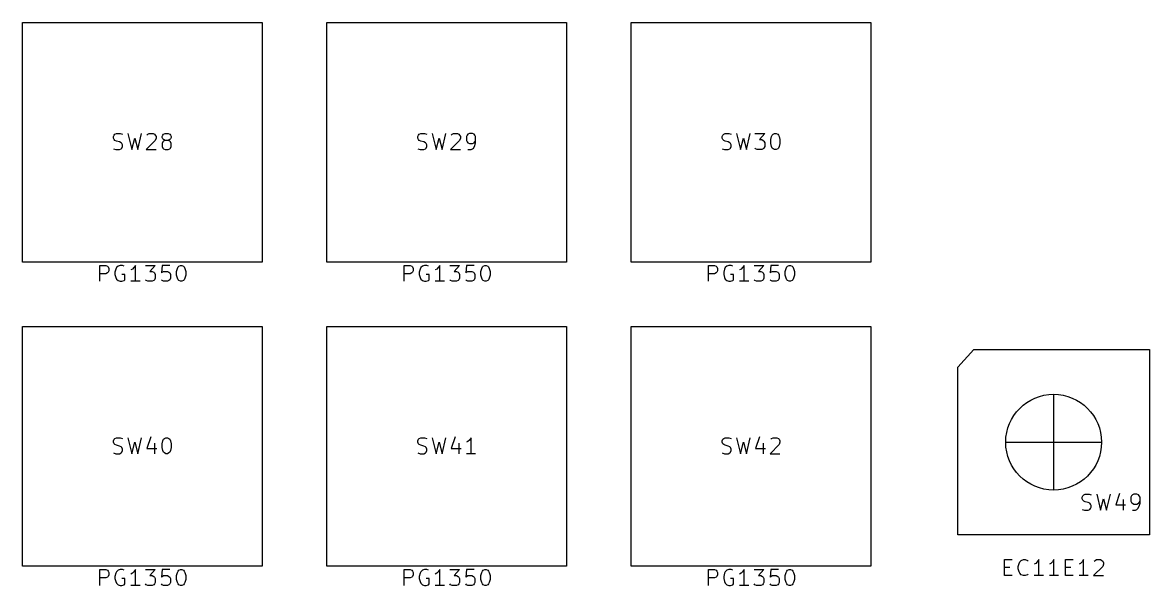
# Model space of a CAD drawing. Extents: x 0.85 to 10.44, y -3.74 to -0.75.
# Drawn here: x 3.102 to 5.879, y -3.743 to -2.355 of the extents above; entities that cross this region are included whole.
import ezdxf

# ---------------------------------------------------------------- set-up
doc = ezdxf.new("R2010")
doc.units = 0
doc.header["$MEASUREMENT"] = 0
doc.layers.add('BLACK', color=7, linetype='CONTINUOUS')

msp = doc.modelspace()

# ---------------------------------------------------------------- linework, layer by layer
at = {"layer": 'BLACK', "linetype": 'CONTINUOUS'}
for p, q in [((3.1016, -2.3551), (3.6921, -2.3551)), ((3.1016, -2.9457), (3.1016, -2.3551)), ((3.6921, -2.3551), (3.6921, -2.9457)), ((3.8516, -2.3551), (4.4421, -2.3551)), ((3.8516, -2.9457), (3.8516, -2.3551)), ((4.4421, -2.3551), (4.4421, -2.9457)), ((4.6016, -2.3551), (5.1921, -2.3551)), ((4.6016, -2.9457), (4.6016, -2.3551)), ((5.1921, -2.3551), (5.1921, -2.9457)), ((3.3256, -2.6364), (3.3275, -2.6327)), ((3.3256, -2.6402), (3.3256, -2.6364)), ((3.3275, -2.6327), (3.3294, -2.6308)), ((3.3294, -2.6308), (3.3331, -2.6289)), ((3.3331, -2.6289), (3.3425, -2.6289)), ((3.3425, -2.6289), (3.3481, -2.6308)), ((3.3612, -2.6289), (3.3706, -2.6683)), ((3.3856, -2.6683), (3.395, -2.6289)), ((3.4081, -2.6327), (3.41, -2.6308)), ((3.41, -2.6308), (3.4137, -2.6289)), ((3.4137, -2.6289), (3.4231, -2.6289)), ((3.4231, -2.6289), (3.4268, -2.6308)), ((3.4268, -2.6308), (3.4287, -2.6327)), ((3.4287, -2.6327), (3.4306, -2.6364)), ((3.4306, -2.6364), (3.4306, -2.6402)), ((3.4456, -2.6364), (3.4475, -2.6327)), ((3.4456, -2.6383), (3.4456, -2.6364)), ((3.4475, -2.6327), (3.4493, -2.6308)), ((3.4493, -2.6308), (3.4531, -2.6289)), ((3.4531, -2.6289), (3.4606, -2.6289)), ((3.4606, -2.6289), (3.4643, -2.6308)), ((3.4643, -2.6308), (3.4662, -2.6327)), ((3.4662, -2.6327), (3.4681, -2.6364)), ((3.4681, -2.6364), (3.4681, -2.6383)), ((4.0756, -2.6364), (4.0775, -2.6327)), ((4.0756, -2.6402), (4.0756, -2.6364)), ((4.0775, -2.6327), (4.0794, -2.6308)), ((4.0794, -2.6308), (4.0831, -2.6289)), ((4.0831, -2.6289), (4.0925, -2.6289)), ((4.0925, -2.6289), (4.0981, -2.6308)), ((4.1112, -2.6289), (4.1206, -2.6683)), ((4.1356, -2.6683), (4.145, -2.6289)), ((4.1581, -2.6327), (4.16, -2.6308)), ((4.16, -2.6308), (4.1637, -2.6289)), ((4.1637, -2.6289), (4.1731, -2.6289)), ((4.1731, -2.6289), (4.1768, -2.6308)), ((4.1768, -2.6308), (4.1787, -2.6327)), ((4.1787, -2.6327), (4.1806, -2.6364)), ((4.1806, -2.6364), (4.1806, -2.6402)), ((4.1975, -2.6327), (4.1956, -2.6364)), ((4.1956, -2.6364), (4.1956, -2.6458)), ((4.1993, -2.6308), (4.1975, -2.6327)), ((4.2031, -2.6289), (4.1993, -2.6308)), ((4.2106, -2.6289), (4.2031, -2.6289)), ((4.2143, -2.6308), (4.2106, -2.6289)), ((4.2162, -2.6327), (4.2143, -2.6308)), ((4.2181, -2.6364), (4.2162, -2.6327)), ((4.2181, -2.6514), (4.2181, -2.6364)), ((4.8256, -2.6364), (4.8275, -2.6327)), ((4.8256, -2.6402), (4.8256, -2.6364)), ((4.8275, -2.6327), (4.8294, -2.6308)), ((4.8294, -2.6308), (4.8331, -2.6289)), ((4.8331, -2.6289), (4.8425, -2.6289)), ((4.8425, -2.6289), (4.8481, -2.6308)), ((4.8612, -2.6289), (4.8706, -2.6683)), ((4.8856, -2.6683), (4.895, -2.6289)), ((4.9062, -2.6289), (4.9306, -2.6289)), ((4.9306, -2.6289), (4.9175, -2.6439)), ((4.9456, -2.6439), (4.9475, -2.6364)), ((4.9475, -2.6364), (4.9493, -2.6327)), ((4.9493, -2.6327), (4.9512, -2.6308)), ((4.9512, -2.6308), (4.955, -2.6289)), ((4.955, -2.6289), (4.9587, -2.6289)), ((4.9587, -2.6289), (4.9625, -2.6308)), ((4.9625, -2.6308), (4.9643, -2.6327)), ((4.9643, -2.6327), (4.9662, -2.6364)), ((4.9662, -2.6364), (4.9681, -2.6439)), ((3.3275, -2.6439), (3.3256, -2.6402)), ((3.3294, -2.6458), (3.3275, -2.6439)), ((3.3331, -2.6477), (3.3294, -2.6458)), ((3.3406, -2.6496), (3.3331, -2.6477)), ((3.3444, -2.6514), (3.3406, -2.6496)), ((3.3462, -2.6533), (3.3444, -2.6514)), ((3.3444, -2.6664), (3.3462, -2.6646)), ((3.3481, -2.6571), (3.3462, -2.6533)), ((3.3462, -2.6646), (3.3481, -2.6608)), ((3.3481, -2.6608), (3.3481, -2.6571)), ((3.3706, -2.6683), (3.3781, -2.6402)), ((3.3781, -2.6402), (3.3856, -2.6683)), ((3.4287, -2.6458), (3.4062, -2.6683)), ((3.4306, -2.6402), (3.4287, -2.6458)), ((3.4475, -2.6421), (3.4456, -2.6383)), ((3.4475, -2.6496), (3.4456, -2.6533)), ((3.4456, -2.6533), (3.4456, -2.6608)), ((3.4456, -2.6608), (3.4475, -2.6646)), ((3.4493, -2.6439), (3.4475, -2.6421)), ((3.4493, -2.6477), (3.4475, -2.6496)), ((3.4475, -2.6646), (3.4493, -2.6664)), ((3.4531, -2.6458), (3.4493, -2.6439)), ((3.4531, -2.6458), (3.4493, -2.6477)), ((3.4606, -2.6458), (3.4531, -2.6458)), ((3.4643, -2.6439), (3.4606, -2.6458)), ((3.4643, -2.6477), (3.4606, -2.6458)), ((3.4662, -2.6421), (3.4643, -2.6439)), ((3.4662, -2.6496), (3.4643, -2.6477)), ((3.4643, -2.6664), (3.4662, -2.6646)), ((3.4681, -2.6383), (3.4662, -2.6421)), ((3.4681, -2.6533), (3.4662, -2.6496)), ((3.4662, -2.6646), (3.4681, -2.6608)), ((3.4681, -2.6608), (3.4681, -2.6533)), ((4.0775, -2.6439), (4.0756, -2.6402)), ((4.0794, -2.6458), (4.0775, -2.6439)), ((4.0831, -2.6477), (4.0794, -2.6458)), ((4.0906, -2.6496), (4.0831, -2.6477)), ((4.0944, -2.6514), (4.0906, -2.6496)), ((4.0962, -2.6533), (4.0944, -2.6514)), ((4.0944, -2.6664), (4.0962, -2.6646)), ((4.0981, -2.6571), (4.0962, -2.6533)), ((4.0962, -2.6646), (4.0981, -2.6608)), ((4.0981, -2.6608), (4.0981, -2.6571)), ((4.1206, -2.6683), (4.1281, -2.6402)), ((4.1281, -2.6402), (4.1356, -2.6683)), ((4.1787, -2.6458), (4.1562, -2.6683)), ((4.1806, -2.6402), (4.1787, -2.6458)), ((4.1956, -2.6458), (4.1975, -2.6496)), ((4.1975, -2.6496), (4.1993, -2.6514)), ((4.1993, -2.6514), (4.2031, -2.6533)), ((4.2031, -2.6533), (4.2106, -2.6533)), ((4.2106, -2.6533), (4.2143, -2.6514)), ((4.2106, -2.6664), (4.2125, -2.6646)), ((4.2125, -2.6646), (4.2162, -2.6589)), ((4.2143, -2.6514), (4.2162, -2.6496)), ((4.2162, -2.6496), (4.2181, -2.6458)), ((4.2162, -2.6589), (4.2181, -2.6514)), ((4.8275, -2.6439), (4.8256, -2.6402)), ((4.8294, -2.6458), (4.8275, -2.6439)), ((4.8331, -2.6477), (4.8294, -2.6458)), ((4.8406, -2.6496), (4.8331, -2.6477)), ((4.8444, -2.6514), (4.8406, -2.6496)), ((4.8462, -2.6533), (4.8444, -2.6514)), ((4.8444, -2.6664), (4.8462, -2.6646)), ((4.8481, -2.6571), (4.8462, -2.6533)), ((4.8462, -2.6646), (4.8481, -2.6608)), ((4.8481, -2.6608), (4.8481, -2.6571)), ((4.8706, -2.6683), (4.8781, -2.6402)), ((4.8781, -2.6402), (4.8856, -2.6683)), ((4.9081, -2.6664), (4.9062, -2.6646)), ((4.9175, -2.6439), (4.9231, -2.6439)), ((4.9231, -2.6439), (4.9268, -2.6458)), ((4.9268, -2.6458), (4.9287, -2.6477)), ((4.9287, -2.6646), (4.9268, -2.6664)), ((4.9287, -2.6477), (4.9306, -2.6514)), ((4.9306, -2.6608), (4.9287, -2.6646)), ((4.9306, -2.6514), (4.9306, -2.6608)), ((4.9456, -2.6533), (4.9456, -2.6439)), ((4.9475, -2.6608), (4.9456, -2.6533)), ((4.9493, -2.6646), (4.9475, -2.6608)), ((4.9512, -2.6664), (4.9493, -2.6646)), ((4.9643, -2.6646), (4.9625, -2.6664)), ((4.9662, -2.6608), (4.9643, -2.6646)), ((4.9681, -2.6533), (4.9662, -2.6608)), ((4.9681, -2.6439), (4.9681, -2.6533)), ((3.3256, -2.6664), (3.3312, -2.6683)), ((3.3312, -2.6683), (3.3406, -2.6683)), ((3.3406, -2.6683), (3.3444, -2.6664)), ((3.4062, -2.6683), (3.4306, -2.6683)), ((3.4493, -2.6664), (3.4531, -2.6683)), ((3.4531, -2.6683), (3.4606, -2.6683)), ((3.4606, -2.6683), (3.4643, -2.6664)), ((4.0756, -2.6664), (4.0812, -2.6683)), ((4.0812, -2.6683), (4.0906, -2.6683)), ((4.0906, -2.6683), (4.0944, -2.6664)), ((4.1562, -2.6683), (4.1806, -2.6683)), ((4.1993, -2.6683), (4.2068, -2.6683)), ((4.2068, -2.6683), (4.2106, -2.6664)), ((4.8256, -2.6664), (4.8312, -2.6683)), ((4.8312, -2.6683), (4.8406, -2.6683)), ((4.8406, -2.6683), (4.8444, -2.6664)), ((4.9118, -2.6683), (4.9081, -2.6664)), ((4.9231, -2.6683), (4.9118, -2.6683)), ((4.9268, -2.6664), (4.9231, -2.6683)), ((4.955, -2.6683), (4.9512, -2.6664)), ((4.9587, -2.6683), (4.955, -2.6683)), ((4.9625, -2.6664), (4.9587, -2.6683)), ((3.6921, -2.9457), (3.1016, -2.9457)), ((3.2919, -2.9933), (3.2919, -2.9539)), ((3.2919, -2.9539), (3.3069, -2.9539)), ((3.3069, -2.9539), (3.3106, -2.9558)), ((3.3106, -2.9558), (3.3125, -2.9577)), ((3.3125, -2.9708), (3.3106, -2.9727)), ((3.3125, -2.9577), (3.3144, -2.9614)), ((3.3144, -2.9671), (3.3125, -2.9708)), ((3.3144, -2.9614), (3.3144, -2.9671)), ((3.3312, -2.9633), (3.3294, -2.9708)), ((3.3294, -2.9708), (3.3294, -2.9764)), ((3.3331, -2.9596), (3.3312, -2.9633)), ((3.3369, -2.9558), (3.3331, -2.9596)), ((3.3425, -2.9539), (3.3369, -2.9558)), ((3.3481, -2.9539), (3.3425, -2.9539)), ((3.3519, -2.9558), (3.3481, -2.9539)), ((3.3725, -2.9633), (3.3687, -2.9652)), ((3.3762, -2.9596), (3.3725, -2.9633)), ((3.38, -2.9539), (3.3762, -2.9596)), ((3.38, -2.9933), (3.38, -2.9539)), ((3.4043, -2.9539), (3.4287, -2.9539)), ((3.4287, -2.9539), (3.4156, -2.9689)), ((3.4156, -2.9689), (3.4212, -2.9689)), ((3.4212, -2.9689), (3.425, -2.9708)), ((3.425, -2.9708), (3.4268, -2.9727)), ((3.4456, -2.9539), (3.4437, -2.9727)), ((3.4437, -2.9727), (3.4456, -2.9708)), ((3.4643, -2.9539), (3.4456, -2.9539)), ((3.4456, -2.9708), (3.4493, -2.9689)), ((3.4493, -2.9689), (3.4587, -2.9689)), ((3.4587, -2.9689), (3.4625, -2.9708)), ((3.4625, -2.9708), (3.4643, -2.9727)), ((3.4812, -2.9689), (3.4831, -2.9614)), ((3.4812, -2.9783), (3.4812, -2.9689)), ((3.4831, -2.9614), (3.485, -2.9577)), ((3.485, -2.9577), (3.4868, -2.9558)), ((3.4868, -2.9558), (3.4906, -2.9539)), ((3.4906, -2.9539), (3.4943, -2.9539)), ((3.4943, -2.9539), (3.4981, -2.9558)), ((3.4981, -2.9558), (3.5, -2.9577)), ((3.5, -2.9577), (3.5018, -2.9614)), ((3.5018, -2.9614), (3.5037, -2.9689)), ((3.5037, -2.9689), (3.5037, -2.9783)), ((4.4421, -2.9457), (3.8516, -2.9457)), ((4.0419, -2.9933), (4.0419, -2.9539)), ((4.0419, -2.9539), (4.0569, -2.9539)), ((4.0569, -2.9539), (4.0606, -2.9558)), ((4.0606, -2.9558), (4.0625, -2.9577)), ((4.0625, -2.9708), (4.0606, -2.9727)), ((4.0625, -2.9577), (4.0644, -2.9614)), ((4.0644, -2.9671), (4.0625, -2.9708)), ((4.0644, -2.9614), (4.0644, -2.9671)), ((4.0812, -2.9633), (4.0794, -2.9708)), ((4.0794, -2.9708), (4.0794, -2.9764)), ((4.0831, -2.9596), (4.0812, -2.9633)), ((4.0869, -2.9558), (4.0831, -2.9596)), ((4.0925, -2.9539), (4.0869, -2.9558)), ((4.0981, -2.9539), (4.0925, -2.9539)), ((4.1019, -2.9558), (4.0981, -2.9539)), ((4.1225, -2.9633), (4.1187, -2.9652)), ((4.1262, -2.9596), (4.1225, -2.9633)), ((4.13, -2.9539), (4.1262, -2.9596)), ((4.13, -2.9933), (4.13, -2.9539)), ((4.1543, -2.9539), (4.1787, -2.9539)), ((4.1787, -2.9539), (4.1656, -2.9689)), ((4.1656, -2.9689), (4.1712, -2.9689)), ((4.1712, -2.9689), (4.175, -2.9708)), ((4.175, -2.9708), (4.1768, -2.9727)), ((4.1956, -2.9539), (4.1937, -2.9727)), ((4.1937, -2.9727), (4.1956, -2.9708)), ((4.2143, -2.9539), (4.1956, -2.9539)), ((4.1956, -2.9708), (4.1993, -2.9689)), ((4.1993, -2.9689), (4.2087, -2.9689)), ((4.2087, -2.9689), (4.2125, -2.9708)), ((4.2125, -2.9708), (4.2143, -2.9727)), ((4.2312, -2.9689), (4.2331, -2.9614)), ((4.2312, -2.9783), (4.2312, -2.9689)), ((4.2331, -2.9614), (4.235, -2.9577)), ((4.235, -2.9577), (4.2368, -2.9558)), ((4.2368, -2.9558), (4.2406, -2.9539)), ((4.2406, -2.9539), (4.2443, -2.9539)), ((4.2443, -2.9539), (4.2481, -2.9558)), ((4.2481, -2.9558), (4.25, -2.9577)), ((4.25, -2.9577), (4.2518, -2.9614)), ((4.2518, -2.9614), (4.2537, -2.9689)), ((4.2537, -2.9689), (4.2537, -2.9783)), ((5.1921, -2.9457), (4.6016, -2.9457)), ((4.7919, -2.9933), (4.7919, -2.9539)), ((4.7919, -2.9539), (4.8069, -2.9539)), ((4.8069, -2.9539), (4.8106, -2.9558)), ((4.8106, -2.9558), (4.8125, -2.9577)), ((4.8125, -2.9708), (4.8106, -2.9727)), ((4.8125, -2.9577), (4.8144, -2.9614)), ((4.8144, -2.9671), (4.8125, -2.9708)), ((4.8144, -2.9614), (4.8144, -2.9671)), ((4.8312, -2.9633), (4.8294, -2.9708)), ((4.8294, -2.9708), (4.8294, -2.9764)), ((4.8331, -2.9596), (4.8312, -2.9633)), ((4.8369, -2.9558), (4.8331, -2.9596)), ((4.8425, -2.9539), (4.8369, -2.9558)), ((4.8481, -2.9539), (4.8425, -2.9539)), ((4.8519, -2.9558), (4.8481, -2.9539)), ((4.8725, -2.9633), (4.8687, -2.9652)), ((4.8762, -2.9596), (4.8725, -2.9633)), ((4.88, -2.9539), (4.8762, -2.9596)), ((4.88, -2.9933), (4.88, -2.9539)), ((4.9043, -2.9539), (4.9287, -2.9539)), ((4.9287, -2.9539), (4.9156, -2.9689)), ((4.9156, -2.9689), (4.9212, -2.9689)), ((4.9212, -2.9689), (4.925, -2.9708)), ((4.925, -2.9708), (4.9268, -2.9727)), ((4.9456, -2.9539), (4.9437, -2.9727)), ((4.9437, -2.9727), (4.9456, -2.9708)), ((4.9643, -2.9539), (4.9456, -2.9539)), ((4.9456, -2.9708), (4.9493, -2.9689)), ((4.9493, -2.9689), (4.9587, -2.9689)), ((4.9587, -2.9689), (4.9625, -2.9708)), ((4.9625, -2.9708), (4.9643, -2.9727)), ((4.9812, -2.9689), (4.9831, -2.9614)), ((4.9812, -2.9783), (4.9812, -2.9689)), ((4.9831, -2.9614), (4.985, -2.9577)), ((4.985, -2.9577), (4.9868, -2.9558)), ((4.9868, -2.9558), (4.9906, -2.9539)), ((4.9906, -2.9539), (4.9943, -2.9539)), ((4.9943, -2.9539), (4.9981, -2.9558)), ((4.9981, -2.9558), (5, -2.9577)), ((5, -2.9577), (5.0018, -2.9614)), ((5.0018, -2.9614), (5.0037, -2.9689)), ((5.0037, -2.9689), (5.0037, -2.9783)), ((3.3069, -2.9746), (3.2919, -2.9746)), ((3.3106, -2.9727), (3.3069, -2.9746)), ((3.3294, -2.9764), (3.3312, -2.9839)), ((3.3312, -2.9839), (3.3331, -2.9877)), ((3.3331, -2.9877), (3.3369, -2.9914)), ((3.3369, -2.9914), (3.3425, -2.9933)), ((3.3425, -2.9933), (3.3462, -2.9933)), ((3.3537, -2.9764), (3.3462, -2.9764)), ((3.3462, -2.9933), (3.3519, -2.9914)), ((3.3519, -2.9914), (3.3537, -2.9896)), ((3.3537, -2.9896), (3.3537, -2.9764)), ((3.3912, -2.9933), (3.3687, -2.9933)), ((3.4062, -2.9914), (3.4043, -2.9896)), ((3.41, -2.9933), (3.4062, -2.9914)), ((3.4212, -2.9933), (3.41, -2.9933)), ((3.425, -2.9914), (3.4212, -2.9933)), ((3.4268, -2.9896), (3.425, -2.9914)), ((3.4268, -2.9727), (3.4287, -2.9764)), ((3.4287, -2.9858), (3.4268, -2.9896)), ((3.4287, -2.9764), (3.4287, -2.9858)), ((3.4456, -2.9914), (3.4437, -2.9896)), ((3.4493, -2.9933), (3.4456, -2.9914)), ((3.4587, -2.9933), (3.4493, -2.9933)), ((3.4625, -2.9914), (3.4587, -2.9933)), ((3.4643, -2.9896), (3.4625, -2.9914)), ((3.4643, -2.9727), (3.4662, -2.9764)), ((3.4662, -2.9858), (3.4643, -2.9896)), ((3.4662, -2.9764), (3.4662, -2.9858)), ((3.4831, -2.9858), (3.4812, -2.9783)), ((3.485, -2.9896), (3.4831, -2.9858)), ((3.4868, -2.9914), (3.485, -2.9896)), ((3.4906, -2.9933), (3.4868, -2.9914)), ((3.4943, -2.9933), (3.4906, -2.9933)), ((3.4981, -2.9914), (3.4943, -2.9933)), ((3.5, -2.9896), (3.4981, -2.9914)), ((3.5018, -2.9858), (3.5, -2.9896)), ((3.5037, -2.9783), (3.5018, -2.9858)), ((4.0569, -2.9746), (4.0419, -2.9746)), ((4.0606, -2.9727), (4.0569, -2.9746)), ((4.0794, -2.9764), (4.0812, -2.9839)), ((4.0812, -2.9839), (4.0831, -2.9877)), ((4.0831, -2.9877), (4.0869, -2.9914)), ((4.0869, -2.9914), (4.0925, -2.9933)), ((4.0925, -2.9933), (4.0962, -2.9933)), ((4.1037, -2.9764), (4.0962, -2.9764)), ((4.0962, -2.9933), (4.1019, -2.9914)), ((4.1019, -2.9914), (4.1037, -2.9896)), ((4.1037, -2.9896), (4.1037, -2.9764)), ((4.1412, -2.9933), (4.1187, -2.9933)), ((4.1562, -2.9914), (4.1543, -2.9896)), ((4.16, -2.9933), (4.1562, -2.9914)), ((4.1712, -2.9933), (4.16, -2.9933)), ((4.175, -2.9914), (4.1712, -2.9933)), ((4.1768, -2.9896), (4.175, -2.9914)), ((4.1768, -2.9727), (4.1787, -2.9764)), ((4.1787, -2.9858), (4.1768, -2.9896)), ((4.1787, -2.9764), (4.1787, -2.9858)), ((4.1956, -2.9914), (4.1937, -2.9896)), ((4.1993, -2.9933), (4.1956, -2.9914)), ((4.2087, -2.9933), (4.1993, -2.9933)), ((4.2125, -2.9914), (4.2087, -2.9933)), ((4.2143, -2.9896), (4.2125, -2.9914)), ((4.2143, -2.9727), (4.2162, -2.9764)), ((4.2162, -2.9858), (4.2143, -2.9896)), ((4.2162, -2.9764), (4.2162, -2.9858)), ((4.2331, -2.9858), (4.2312, -2.9783)), ((4.235, -2.9896), (4.2331, -2.9858)), ((4.2368, -2.9914), (4.235, -2.9896)), ((4.2406, -2.9933), (4.2368, -2.9914)), ((4.2443, -2.9933), (4.2406, -2.9933)), ((4.2481, -2.9914), (4.2443, -2.9933)), ((4.25, -2.9896), (4.2481, -2.9914)), ((4.2518, -2.9858), (4.25, -2.9896)), ((4.2537, -2.9783), (4.2518, -2.9858)), ((4.8069, -2.9746), (4.7919, -2.9746)), ((4.8106, -2.9727), (4.8069, -2.9746)), ((4.8294, -2.9764), (4.8312, -2.9839)), ((4.8312, -2.9839), (4.8331, -2.9877)), ((4.8331, -2.9877), (4.8369, -2.9914)), ((4.8369, -2.9914), (4.8425, -2.9933)), ((4.8425, -2.9933), (4.8462, -2.9933)), ((4.8537, -2.9764), (4.8462, -2.9764)), ((4.8462, -2.9933), (4.8519, -2.9914)), ((4.8519, -2.9914), (4.8537, -2.9896)), ((4.8537, -2.9896), (4.8537, -2.9764)), ((4.8912, -2.9933), (4.8687, -2.9933)), ((4.9062, -2.9914), (4.9043, -2.9896)), ((4.91, -2.9933), (4.9062, -2.9914)), ((4.9212, -2.9933), (4.91, -2.9933)), ((4.925, -2.9914), (4.9212, -2.9933)), ((4.9268, -2.9896), (4.925, -2.9914)), ((4.9268, -2.9727), (4.9287, -2.9764)), ((4.9287, -2.9858), (4.9268, -2.9896)), ((4.9287, -2.9764), (4.9287, -2.9858)), ((4.9456, -2.9914), (4.9437, -2.9896)), ((4.9493, -2.9933), (4.9456, -2.9914)), ((4.9587, -2.9933), (4.9493, -2.9933)), ((4.9625, -2.9914), (4.9587, -2.9933)), ((4.9643, -2.9896), (4.9625, -2.9914)), ((4.9643, -2.9727), (4.9662, -2.9764)), ((4.9662, -2.9858), (4.9643, -2.9896)), ((4.9662, -2.9764), (4.9662, -2.9858)), ((4.9831, -2.9858), (4.9812, -2.9783)), ((4.985, -2.9896), (4.9831, -2.9858)), ((4.9868, -2.9914), (4.985, -2.9896)), ((4.9906, -2.9933), (4.9868, -2.9914)), ((4.9943, -2.9933), (4.9906, -2.9933)), ((4.9981, -2.9914), (4.9943, -2.9933)), ((5, -2.9896), (4.9981, -2.9914)), ((5.0018, -2.9858), (5, -2.9896)), ((5.0037, -2.9783), (5.0018, -2.9858)), ((3.1016, -3.1051), (3.6921, -3.1051)), ((3.1016, -3.6957), (3.1016, -3.1051)), ((3.6921, -3.1051), (3.6921, -3.6957)), ((3.8516, -3.1051), (4.4421, -3.1051)), ((3.8516, -3.6957), (3.8516, -3.1051)), ((4.4421, -3.1051), (4.4421, -3.6957)), ((4.6016, -3.1051), (5.1921, -3.1051)), ((4.6016, -3.6957), (4.6016, -3.1051)), ((5.1921, -3.1051), (5.1921, -3.6957)), ((5.4062, -3.205), (5.4456, -3.1617)), ((5.4456, -3.1617), (5.8787, -3.1617)), ((5.8787, -3.1617), (5.8787, -3.6183)), ((5.4062, -3.6183), (5.4062, -3.205)), ((5.6425, -3.2719), (5.6425, -3.5081)), ((3.3256, -3.3864), (3.3275, -3.3827)), ((3.3256, -3.3902), (3.3256, -3.3864)), ((3.3275, -3.3827), (3.3294, -3.3808)), ((3.3294, -3.3808), (3.3331, -3.3789)), ((3.3331, -3.3789), (3.3425, -3.3789)), ((3.3425, -3.3789), (3.3481, -3.3808)), ((3.3612, -3.3789), (3.3706, -3.4183)), ((3.3856, -3.4183), (3.395, -3.3789)), ((3.4175, -3.3771), (3.4081, -3.4052)), ((3.4456, -3.3939), (3.4475, -3.3864)), ((3.4475, -3.3864), (3.4493, -3.3827)), ((3.4493, -3.3827), (3.4512, -3.3808)), ((3.4512, -3.3808), (3.455, -3.3789)), ((3.455, -3.3789), (3.4587, -3.3789)), ((3.4587, -3.3789), (3.4625, -3.3808)), ((3.4625, -3.3808), (3.4643, -3.3827)), ((3.4643, -3.3827), (3.4662, -3.3864)), ((3.4662, -3.3864), (3.4681, -3.3939)), ((4.0756, -3.3864), (4.0775, -3.3827)), ((4.0756, -3.3902), (4.0756, -3.3864)), ((4.0775, -3.3827), (4.0794, -3.3808)), ((4.0794, -3.3808), (4.0831, -3.3789)), ((4.0831, -3.3789), (4.0925, -3.3789)), ((4.0925, -3.3789), (4.0981, -3.3808)), ((4.1112, -3.3789), (4.1206, -3.4183)), ((4.1356, -3.4183), (4.145, -3.3789)), ((4.1675, -3.3771), (4.1581, -3.4052)), ((4.2031, -3.3846), (4.1993, -3.3883)), ((4.2068, -3.3789), (4.2031, -3.3846)), ((4.2068, -3.4183), (4.2068, -3.3789)), ((4.8256, -3.3864), (4.8275, -3.3827)), ((4.8256, -3.3902), (4.8256, -3.3864)), ((4.8275, -3.3827), (4.8294, -3.3808)), ((4.8294, -3.3808), (4.8331, -3.3789)), ((4.8331, -3.3789), (4.8425, -3.3789)), ((4.8425, -3.3789), (4.8481, -3.3808)), ((4.8612, -3.3789), (4.8706, -3.4183)), ((4.8856, -3.4183), (4.895, -3.3789)), ((4.9175, -3.3771), (4.9081, -3.4052)), ((4.9456, -3.3827), (4.9475, -3.3808)), ((4.9475, -3.3808), (4.9512, -3.3789)), ((4.9512, -3.3789), (4.9606, -3.3789)), ((4.9606, -3.3789), (4.9643, -3.3808)), ((4.9643, -3.3808), (4.9662, -3.3827)), ((4.9662, -3.3827), (4.9681, -3.3864)), ((4.9681, -3.3864), (4.9681, -3.3902)), ((3.3275, -3.3939), (3.3256, -3.3902)), ((3.3294, -3.3958), (3.3275, -3.3939)), ((3.3331, -3.3977), (3.3294, -3.3958)), ((3.3406, -3.3996), (3.3331, -3.3977)), ((3.3444, -3.4014), (3.3406, -3.3996)), ((3.3462, -3.4033), (3.3444, -3.4014)), ((3.3444, -3.4164), (3.3462, -3.4146)), ((3.3481, -3.4071), (3.3462, -3.4033)), ((3.3462, -3.4146), (3.3481, -3.4108)), ((3.3481, -3.4108), (3.3481, -3.4071)), ((3.3706, -3.4183), (3.3781, -3.3902)), ((3.3781, -3.3902), (3.3856, -3.4183)), ((3.4081, -3.4052), (3.4325, -3.4052)), ((3.4268, -3.3921), (3.4268, -3.4183)), ((3.4456, -3.4033), (3.4456, -3.3939)), ((3.4475, -3.4108), (3.4456, -3.4033)), ((3.4493, -3.4146), (3.4475, -3.4108)), ((3.4512, -3.4164), (3.4493, -3.4146)), ((3.4643, -3.4146), (3.4625, -3.4164)), ((3.4662, -3.4108), (3.4643, -3.4146)), ((3.4681, -3.4033), (3.4662, -3.4108)), ((3.4681, -3.3939), (3.4681, -3.4033)), ((4.0775, -3.3939), (4.0756, -3.3902)), ((4.0794, -3.3958), (4.0775, -3.3939)), ((4.0831, -3.3977), (4.0794, -3.3958)), ((4.0906, -3.3996), (4.0831, -3.3977)), ((4.0944, -3.4014), (4.0906, -3.3996)), ((4.0962, -3.4033), (4.0944, -3.4014)), ((4.0944, -3.4164), (4.0962, -3.4146)), ((4.0981, -3.4071), (4.0962, -3.4033)), ((4.0962, -3.4146), (4.0981, -3.4108)), ((4.0981, -3.4108), (4.0981, -3.4071)), ((4.1206, -3.4183), (4.1281, -3.3902)), ((4.1281, -3.3902), (4.1356, -3.4183)), ((4.1581, -3.4052), (4.1825, -3.4052)), ((4.1768, -3.3921), (4.1768, -3.4183)), ((4.1993, -3.3883), (4.1956, -3.3902)), ((4.8275, -3.3939), (4.8256, -3.3902)), ((4.8294, -3.3958), (4.8275, -3.3939)), ((4.8331, -3.3977), (4.8294, -3.3958)), ((4.8406, -3.3996), (4.8331, -3.3977)), ((4.8444, -3.4014), (4.8406, -3.3996)), ((4.8462, -3.4033), (4.8444, -3.4014)), ((4.8444, -3.4164), (4.8462, -3.4146)), ((4.8481, -3.4071), (4.8462, -3.4033)), ((4.8462, -3.4146), (4.8481, -3.4108)), ((4.8481, -3.4108), (4.8481, -3.4071)), ((4.8706, -3.4183), (4.8781, -3.3902)), ((4.8781, -3.3902), (4.8856, -3.4183)), ((4.9081, -3.4052), (4.9325, -3.4052)), ((4.9268, -3.3921), (4.9268, -3.4183)), ((4.9662, -3.3958), (4.9437, -3.4183)), ((4.9681, -3.3902), (4.9662, -3.3958)), ((5.5244, -3.39), (5.7606, -3.39)), ((3.3256, -3.4164), (3.3312, -3.4183)), ((3.3312, -3.4183), (3.3406, -3.4183)), ((3.3406, -3.4183), (3.3444, -3.4164)), ((3.455, -3.4183), (3.4512, -3.4164)), ((3.4587, -3.4183), (3.455, -3.4183)), ((3.4625, -3.4164), (3.4587, -3.4183)), ((4.0756, -3.4164), (4.0812, -3.4183)), ((4.0812, -3.4183), (4.0906, -3.4183)), ((4.0906, -3.4183), (4.0944, -3.4164)), ((4.2181, -3.4183), (4.1956, -3.4183)), ((4.8256, -3.4164), (4.8312, -3.4183)), ((4.8312, -3.4183), (4.8406, -3.4183)), ((4.8406, -3.4183), (4.8444, -3.4164)), ((4.9437, -3.4183), (4.9681, -3.4183)), ((5.713, -3.5256), (5.7148, -3.5219)), ((5.713, -3.5294), (5.713, -3.5256)), ((5.7148, -3.5219), (5.7167, -3.52)), ((5.7167, -3.52), (5.7205, -3.5181)), ((5.7205, -3.5181), (5.7298, -3.5181)), ((5.7298, -3.5181), (5.7354, -3.52)), ((5.7486, -3.5181), (5.7579, -3.5575)), ((5.7729, -3.5575), (5.7823, -3.5181)), ((5.8048, -3.5163), (5.7954, -3.5444)), ((5.8348, -3.5219), (5.8329, -3.5256)), ((5.8329, -3.5256), (5.8329, -3.535)), ((5.8367, -3.52), (5.8348, -3.5219)), ((5.8404, -3.5181), (5.8367, -3.52)), ((5.8479, -3.5181), (5.8404, -3.5181)), ((5.8517, -3.52), (5.8479, -3.5181)), ((5.8536, -3.5219), (5.8517, -3.52)), ((5.8554, -3.5256), (5.8536, -3.5219)), ((5.8554, -3.5406), (5.8554, -3.5256)), ((5.7148, -3.5331), (5.713, -3.5294)), ((5.7167, -3.535), (5.7148, -3.5331)), ((5.7205, -3.5369), (5.7167, -3.535)), ((5.7279, -3.5388), (5.7205, -3.5369)), ((5.7317, -3.5406), (5.7279, -3.5388)), ((5.7336, -3.5425), (5.7317, -3.5406)), ((5.7317, -3.5556), (5.7336, -3.5538)), ((5.7354, -3.5463), (5.7336, -3.5425)), ((5.7336, -3.5538), (5.7354, -3.55)), ((5.7354, -3.55), (5.7354, -3.5463)), ((5.7579, -3.5575), (5.7654, -3.5294)), ((5.7654, -3.5294), (5.7729, -3.5575)), ((5.7954, -3.5444), (5.8198, -3.5444)), ((5.8142, -3.5313), (5.8142, -3.5575)), ((5.8329, -3.535), (5.8348, -3.5388)), ((5.8348, -3.5388), (5.8367, -3.5406)), ((5.8367, -3.5406), (5.8404, -3.5425)), ((5.8404, -3.5425), (5.8479, -3.5425)), ((5.8479, -3.5425), (5.8517, -3.5406)), ((5.8479, -3.5556), (5.8498, -3.5538)), ((5.8498, -3.5538), (5.8536, -3.5481)), ((5.8517, -3.5406), (5.8536, -3.5388)), ((5.8536, -3.5388), (5.8554, -3.535)), ((5.8536, -3.5481), (5.8554, -3.5406)), ((5.713, -3.5556), (5.7186, -3.5575)), ((5.7186, -3.5575), (5.7279, -3.5575)), ((5.7279, -3.5575), (5.7317, -3.5556)), ((5.8367, -3.5575), (5.8442, -3.5575)), ((5.8442, -3.5575), (5.8479, -3.5556)), ((5.8787, -3.6183), (5.4062, -3.6183)), ((5.5215, -3.7189), (5.5215, -3.6796)), ((5.5215, -3.6796), (5.5403, -3.6796)), ((5.5553, -3.6964), (5.5572, -3.6889)), ((5.5572, -3.6889), (5.559, -3.6852)), ((5.559, -3.6852), (5.5628, -3.6814)), ((5.5628, -3.6814), (5.5684, -3.6796)), ((5.5684, -3.6796), (5.5722, -3.6796)), ((5.5722, -3.6796), (5.5778, -3.6814)), ((5.5778, -3.6814), (5.5797, -3.6833)), ((5.5984, -3.6889), (5.5947, -3.6908)), ((5.6022, -3.6852), (5.5984, -3.6889)), ((5.6059, -3.6796), (5.6022, -3.6852)), ((5.6059, -3.7189), (5.6059, -3.6796)), ((5.6359, -3.6889), (5.6321, -3.6908)), ((5.6396, -3.6852), (5.6359, -3.6889)), ((5.6434, -3.6796), (5.6396, -3.6852)), ((5.6434, -3.7189), (5.6434, -3.6796)), ((5.6715, -3.7189), (5.6715, -3.6796)), ((5.6715, -3.6796), (5.6903, -3.6796)), ((5.709, -3.6889), (5.7053, -3.6908)), ((5.7128, -3.6852), (5.709, -3.6889)), ((5.7165, -3.6796), (5.7128, -3.6852)), ((5.7165, -3.7189), (5.7165, -3.6796)), ((5.7428, -3.6833), (5.7446, -3.6814)), ((5.7446, -3.6814), (5.7484, -3.6796)), ((5.7484, -3.6796), (5.7578, -3.6796)), ((5.7578, -3.6796), (5.7615, -3.6814)), ((5.7615, -3.6814), (5.7634, -3.6833)), ((5.7634, -3.6833), (5.7653, -3.6871)), ((5.7653, -3.6908), (5.7634, -3.6964)), ((5.7653, -3.6871), (5.7653, -3.6908)), ((3.6921, -3.6957), (3.1016, -3.6957)), ((3.2919, -3.7433), (3.2919, -3.7039)), ((3.2919, -3.7039), (3.3069, -3.7039)), ((3.3069, -3.7039), (3.3106, -3.7058)), ((3.3106, -3.7058), (3.3125, -3.7077)), ((3.3125, -3.7208), (3.3106, -3.7227)), ((3.3125, -3.7077), (3.3144, -3.7114)), ((3.3144, -3.7171), (3.3125, -3.7208)), ((3.3144, -3.7114), (3.3144, -3.7171)), ((3.3312, -3.7133), (3.3294, -3.7208)), ((3.3294, -3.7208), (3.3294, -3.7264)), ((3.3331, -3.7096), (3.3312, -3.7133)), ((3.3369, -3.7058), (3.3331, -3.7096)), ((3.3425, -3.7039), (3.3369, -3.7058)), ((3.3481, -3.7039), (3.3425, -3.7039)), ((3.3519, -3.7058), (3.3481, -3.7039)), ((3.3725, -3.7133), (3.3687, -3.7152)), ((3.3762, -3.7096), (3.3725, -3.7133)), ((3.38, -3.7039), (3.3762, -3.7096)), ((3.38, -3.7433), (3.38, -3.7039)), ((3.4043, -3.7039), (3.4287, -3.7039)), ((3.4287, -3.7039), (3.4156, -3.7189)), ((3.4156, -3.7189), (3.4212, -3.7189)), ((3.4212, -3.7189), (3.425, -3.7208)), ((3.425, -3.7208), (3.4268, -3.7227)), ((3.4456, -3.7039), (3.4437, -3.7227)), ((3.4437, -3.7227), (3.4456, -3.7208)), ((3.4643, -3.7039), (3.4456, -3.7039)), ((3.4456, -3.7208), (3.4493, -3.7189)), ((3.4493, -3.7189), (3.4587, -3.7189)), ((3.4587, -3.7189), (3.4625, -3.7208)), ((3.4625, -3.7208), (3.4643, -3.7227)), ((3.4812, -3.7189), (3.4831, -3.7114)), ((3.4812, -3.7283), (3.4812, -3.7189)), ((3.4831, -3.7114), (3.485, -3.7077)), ((3.485, -3.7077), (3.4868, -3.7058)), ((3.4868, -3.7058), (3.4906, -3.7039)), ((3.4906, -3.7039), (3.4943, -3.7039)), ((3.4943, -3.7039), (3.4981, -3.7058)), ((3.4981, -3.7058), (3.5, -3.7077)), ((3.5, -3.7077), (3.5018, -3.7114)), ((3.5018, -3.7114), (3.5037, -3.7189)), ((3.5037, -3.7189), (3.5037, -3.7283)), ((4.4421, -3.6957), (3.8516, -3.6957)), ((4.0419, -3.7433), (4.0419, -3.7039)), ((4.0419, -3.7039), (4.0569, -3.7039)), ((4.0569, -3.7039), (4.0606, -3.7058)), ((4.0606, -3.7058), (4.0625, -3.7077)), ((4.0625, -3.7208), (4.0606, -3.7227)), ((4.0625, -3.7077), (4.0644, -3.7114)), ((4.0644, -3.7171), (4.0625, -3.7208)), ((4.0644, -3.7114), (4.0644, -3.7171)), ((4.0812, -3.7133), (4.0794, -3.7208)), ((4.0794, -3.7208), (4.0794, -3.7264)), ((4.0831, -3.7096), (4.0812, -3.7133)), ((4.0869, -3.7058), (4.0831, -3.7096)), ((4.0925, -3.7039), (4.0869, -3.7058)), ((4.0981, -3.7039), (4.0925, -3.7039)), ((4.1019, -3.7058), (4.0981, -3.7039)), ((4.1225, -3.7133), (4.1187, -3.7152)), ((4.1262, -3.7096), (4.1225, -3.7133)), ((4.13, -3.7039), (4.1262, -3.7096)), ((4.13, -3.7433), (4.13, -3.7039)), ((4.1543, -3.7039), (4.1787, -3.7039)), ((4.1787, -3.7039), (4.1656, -3.7189)), ((4.1656, -3.7189), (4.1712, -3.7189)), ((4.1712, -3.7189), (4.175, -3.7208)), ((4.175, -3.7208), (4.1768, -3.7227)), ((4.1956, -3.7039), (4.1937, -3.7227)), ((4.1937, -3.7227), (4.1956, -3.7208)), ((4.2143, -3.7039), (4.1956, -3.7039)), ((4.1956, -3.7208), (4.1993, -3.7189)), ((4.1993, -3.7189), (4.2087, -3.7189)), ((4.2087, -3.7189), (4.2125, -3.7208)), ((4.2125, -3.7208), (4.2143, -3.7227)), ((4.2312, -3.7189), (4.2331, -3.7114)), ((4.2312, -3.7283), (4.2312, -3.7189)), ((4.2331, -3.7114), (4.235, -3.7077)), ((4.235, -3.7077), (4.2368, -3.7058)), ((4.2368, -3.7058), (4.2406, -3.7039)), ((4.2406, -3.7039), (4.2443, -3.7039)), ((4.2443, -3.7039), (4.2481, -3.7058)), ((4.2481, -3.7058), (4.25, -3.7077)), ((4.25, -3.7077), (4.2518, -3.7114)), ((4.2518, -3.7114), (4.2537, -3.7189)), ((4.2537, -3.7189), (4.2537, -3.7283)), ((5.1921, -3.6957), (4.6016, -3.6957)), ((4.7919, -3.7433), (4.7919, -3.7039)), ((4.7919, -3.7039), (4.8069, -3.7039)), ((4.8069, -3.7039), (4.8106, -3.7058)), ((4.8106, -3.7058), (4.8125, -3.7077)), ((4.8125, -3.7208), (4.8106, -3.7227)), ((4.8125, -3.7077), (4.8144, -3.7114)), ((4.8144, -3.7171), (4.8125, -3.7208)), ((4.8144, -3.7114), (4.8144, -3.7171)), ((4.8312, -3.7133), (4.8294, -3.7208)), ((4.8294, -3.7208), (4.8294, -3.7264)), ((4.8331, -3.7096), (4.8312, -3.7133)), ((4.8369, -3.7058), (4.8331, -3.7096)), ((4.8425, -3.7039), (4.8369, -3.7058)), ((4.8481, -3.7039), (4.8425, -3.7039)), ((4.8519, -3.7058), (4.8481, -3.7039)), ((4.8725, -3.7133), (4.8687, -3.7152)), ((4.8762, -3.7096), (4.8725, -3.7133)), ((4.88, -3.7039), (4.8762, -3.7096)), ((4.88, -3.7433), (4.88, -3.7039)), ((4.9043, -3.7039), (4.9287, -3.7039)), ((4.9287, -3.7039), (4.9156, -3.7189)), ((4.9156, -3.7189), (4.9212, -3.7189)), ((4.9212, -3.7189), (4.925, -3.7208)), ((4.925, -3.7208), (4.9268, -3.7227)), ((4.9456, -3.7039), (4.9437, -3.7227)), ((4.9437, -3.7227), (4.9456, -3.7208)), ((4.9643, -3.7039), (4.9456, -3.7039)), ((4.9456, -3.7208), (4.9493, -3.7189)), ((4.9493, -3.7189), (4.9587, -3.7189)), ((4.9587, -3.7189), (4.9625, -3.7208)), ((4.9625, -3.7208), (4.9643, -3.7227)), ((4.9812, -3.7189), (4.9831, -3.7114)), ((4.9812, -3.7283), (4.9812, -3.7189)), ((4.9831, -3.7114), (4.985, -3.7077)), ((4.985, -3.7077), (4.9868, -3.7058)), ((4.9868, -3.7058), (4.9906, -3.7039)), ((4.9906, -3.7039), (4.9943, -3.7039)), ((4.9943, -3.7039), (4.9981, -3.7058)), ((4.9981, -3.7058), (5, -3.7077)), ((5, -3.7077), (5.0018, -3.7114)), ((5.0018, -3.7114), (5.0037, -3.7189)), ((5.0037, -3.7189), (5.0037, -3.7283)), ((5.5215, -3.6983), (5.5347, -3.6983)), ((5.5403, -3.7189), (5.5215, -3.7189)), ((5.5553, -3.7021), (5.5553, -3.6964)), ((5.5572, -3.7096), (5.5553, -3.7021)), ((5.559, -3.7133), (5.5572, -3.7096)), ((5.5628, -3.7171), (5.559, -3.7133)), ((5.5684, -3.7189), (5.5628, -3.7171)), ((5.5722, -3.7189), (5.5684, -3.7189)), ((5.5778, -3.7171), (5.5722, -3.7189)), ((5.5797, -3.7152), (5.5778, -3.7171)), ((5.6172, -3.7189), (5.5947, -3.7189)), ((5.6546, -3.7189), (5.6321, -3.7189)), ((5.6715, -3.6983), (5.6846, -3.6983)), ((5.6903, -3.7189), (5.6715, -3.7189)), ((5.7278, -3.7189), (5.7053, -3.7189)), ((5.7634, -3.6964), (5.7409, -3.7189)), ((5.7409, -3.7189), (5.7653, -3.7189)), ((3.3069, -3.7246), (3.2919, -3.7246)), ((3.3106, -3.7227), (3.3069, -3.7246)), ((3.3294, -3.7264), (3.3312, -3.7339)), ((3.3312, -3.7339), (3.3331, -3.7377)), ((3.3331, -3.7377), (3.3369, -3.7414)), ((3.3369, -3.7414), (3.3425, -3.7433)), ((3.3425, -3.7433), (3.3462, -3.7433)), ((3.3537, -3.7264), (3.3462, -3.7264)), ((3.3462, -3.7433), (3.3519, -3.7414)), ((3.3519, -3.7414), (3.3537, -3.7396)), ((3.3537, -3.7396), (3.3537, -3.7264)), ((3.3912, -3.7433), (3.3687, -3.7433)), ((3.4062, -3.7414), (3.4043, -3.7396)), ((3.41, -3.7433), (3.4062, -3.7414)), ((3.4212, -3.7433), (3.41, -3.7433)), ((3.425, -3.7414), (3.4212, -3.7433)), ((3.4268, -3.7396), (3.425, -3.7414)), ((3.4268, -3.7227), (3.4287, -3.7264)), ((3.4287, -3.7358), (3.4268, -3.7396)), ((3.4287, -3.7264), (3.4287, -3.7358)), ((3.4456, -3.7414), (3.4437, -3.7396)), ((3.4493, -3.7433), (3.4456, -3.7414)), ((3.4587, -3.7433), (3.4493, -3.7433)), ((3.4625, -3.7414), (3.4587, -3.7433)), ((3.4643, -3.7396), (3.4625, -3.7414)), ((3.4643, -3.7227), (3.4662, -3.7264)), ((3.4662, -3.7358), (3.4643, -3.7396)), ((3.4662, -3.7264), (3.4662, -3.7358)), ((3.4831, -3.7358), (3.4812, -3.7283)), ((3.485, -3.7396), (3.4831, -3.7358)), ((3.4868, -3.7414), (3.485, -3.7396)), ((3.4906, -3.7433), (3.4868, -3.7414)), ((3.4943, -3.7433), (3.4906, -3.7433)), ((3.4981, -3.7414), (3.4943, -3.7433)), ((3.5, -3.7396), (3.4981, -3.7414)), ((3.5018, -3.7358), (3.5, -3.7396)), ((3.5037, -3.7283), (3.5018, -3.7358)), ((4.0569, -3.7246), (4.0419, -3.7246)), ((4.0606, -3.7227), (4.0569, -3.7246)), ((4.0794, -3.7264), (4.0812, -3.7339)), ((4.0812, -3.7339), (4.0831, -3.7377)), ((4.0831, -3.7377), (4.0869, -3.7414)), ((4.0869, -3.7414), (4.0925, -3.7433)), ((4.0925, -3.7433), (4.0962, -3.7433)), ((4.1037, -3.7264), (4.0962, -3.7264)), ((4.0962, -3.7433), (4.1019, -3.7414)), ((4.1019, -3.7414), (4.1037, -3.7396)), ((4.1037, -3.7396), (4.1037, -3.7264)), ((4.1412, -3.7433), (4.1187, -3.7433)), ((4.1562, -3.7414), (4.1543, -3.7396)), ((4.16, -3.7433), (4.1562, -3.7414)), ((4.1712, -3.7433), (4.16, -3.7433)), ((4.175, -3.7414), (4.1712, -3.7433)), ((4.1768, -3.7396), (4.175, -3.7414)), ((4.1768, -3.7227), (4.1787, -3.7264)), ((4.1787, -3.7358), (4.1768, -3.7396)), ((4.1787, -3.7264), (4.1787, -3.7358)), ((4.1956, -3.7414), (4.1937, -3.7396)), ((4.1993, -3.7433), (4.1956, -3.7414)), ((4.2087, -3.7433), (4.1993, -3.7433)), ((4.2125, -3.7414), (4.2087, -3.7433)), ((4.2143, -3.7396), (4.2125, -3.7414)), ((4.2143, -3.7227), (4.2162, -3.7264)), ((4.2162, -3.7358), (4.2143, -3.7396)), ((4.2162, -3.7264), (4.2162, -3.7358)), ((4.2331, -3.7358), (4.2312, -3.7283)), ((4.235, -3.7396), (4.2331, -3.7358)), ((4.2368, -3.7414), (4.235, -3.7396)), ((4.2406, -3.7433), (4.2368, -3.7414)), ((4.2443, -3.7433), (4.2406, -3.7433)), ((4.2481, -3.7414), (4.2443, -3.7433)), ((4.25, -3.7396), (4.2481, -3.7414)), ((4.2518, -3.7358), (4.25, -3.7396)), ((4.2537, -3.7283), (4.2518, -3.7358)), ((4.8069, -3.7246), (4.7919, -3.7246)), ((4.8106, -3.7227), (4.8069, -3.7246)), ((4.8294, -3.7264), (4.8312, -3.7339)), ((4.8312, -3.7339), (4.8331, -3.7377)), ((4.8331, -3.7377), (4.8369, -3.7414)), ((4.8369, -3.7414), (4.8425, -3.7433)), ((4.8425, -3.7433), (4.8462, -3.7433)), ((4.8537, -3.7264), (4.8462, -3.7264)), ((4.8462, -3.7433), (4.8519, -3.7414)), ((4.8519, -3.7414), (4.8537, -3.7396)), ((4.8537, -3.7396), (4.8537, -3.7264)), ((4.8912, -3.7433), (4.8687, -3.7433)), ((4.9062, -3.7414), (4.9043, -3.7396)), ((4.91, -3.7433), (4.9062, -3.7414)), ((4.9212, -3.7433), (4.91, -3.7433)), ((4.925, -3.7414), (4.9212, -3.7433)), ((4.9268, -3.7396), (4.925, -3.7414)), ((4.9268, -3.7227), (4.9287, -3.7264)), ((4.9287, -3.7358), (4.9268, -3.7396)), ((4.9287, -3.7264), (4.9287, -3.7358)), ((4.9456, -3.7414), (4.9437, -3.7396)), ((4.9493, -3.7433), (4.9456, -3.7414)), ((4.9587, -3.7433), (4.9493, -3.7433)), ((4.9625, -3.7414), (4.9587, -3.7433)), ((4.9643, -3.7396), (4.9625, -3.7414)), ((4.9643, -3.7227), (4.9662, -3.7264)), ((4.9662, -3.7358), (4.9643, -3.7396)), ((4.9662, -3.7264), (4.9662, -3.7358)), ((4.9831, -3.7358), (4.9812, -3.7283)), ((4.985, -3.7396), (4.9831, -3.7358)), ((4.9868, -3.7414), (4.985, -3.7396)), ((4.9906, -3.7433), (4.9868, -3.7414)), ((4.9943, -3.7433), (4.9906, -3.7433)), ((4.9981, -3.7414), (4.9943, -3.7433)), ((5, -3.7396), (4.9981, -3.7414)), ((5.0018, -3.7358), (5, -3.7396)), ((5.0037, -3.7283), (5.0018, -3.7358))]:
    msp.add_line(p, q, dxfattribs=at)
at = {"layer": 'BLACK'}
msp.add_circle((5.6425, -3.39), 0.1181, dxfattribs=at)
msp.add_circle((5.6425, -3.39), 0.1181, dxfattribs=at)

doc.saveas('drawing.dxf')
